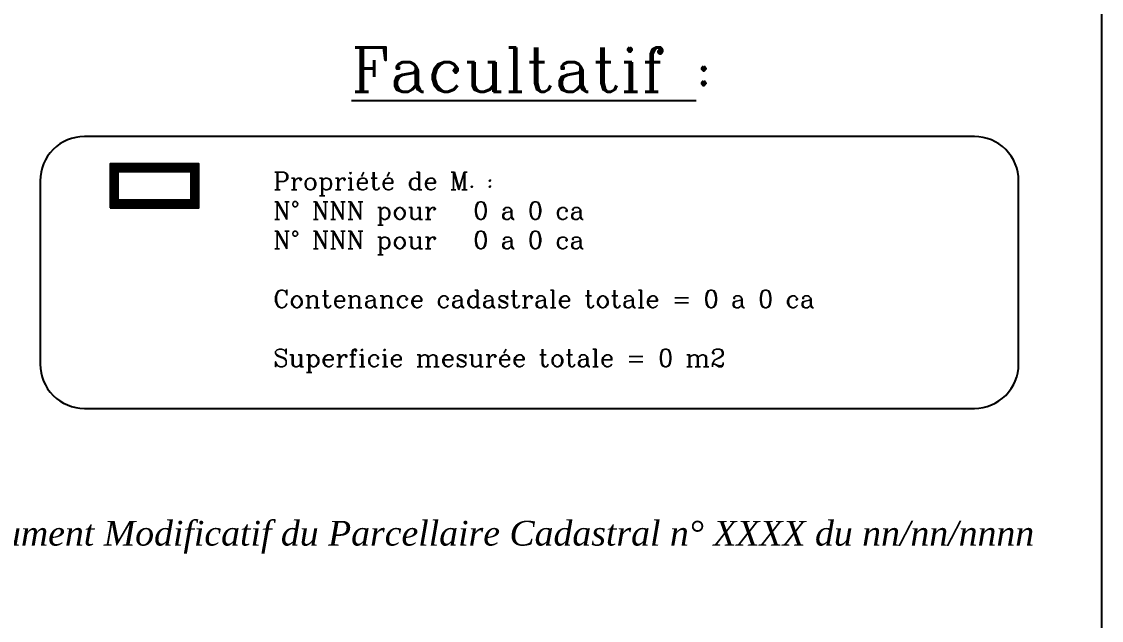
# Model space of a CAD drawing. Header units: millimetres. Extents: x -1573 to 210, y -360 to 557.
# Drawn here: x -518.7 to -396.5, y 67.7 to 135.5 of the extents above; entities that cross this region are included whole.
import ezdxf

# ---------------------------------------------------------------- set-up
doc = ezdxf.new("R2010")
doc.units = ezdxf.units.MM
doc.header["$LTSCALE"] = 2
doc.layers.add('Légende Bornage', color=7, linetype='Continuous')
doc.layers.add('Titre', color=7, linetype='Continuous')
doc.styles.add('bornage', font='romanc.shx', dxfattribs={"height": 0.32})
doc.styles.add('CARTOUCHE', font='timesi.ttf', dxfattribs={"height": 1})

msp = doc.modelspace()

# ---------------------------------------------------------------- linework, layer by layer
at = {"layer": 'Légende Bornage', "flags": 128}
msp.add_lwpolyline([(-516.569, 96.726, 0.4142136), (-511.569, 91.726), (-410.85, 91.727, 0.4142136), (-405.85, 96.727), (-405.85, 117.476, 0.4142136), (-410.85, 122.476), (-511.569, 122.476, 0.4142136), (-516.569, 117.476), (-516.569, 96.723)], format="xyb", dxfattribs=at)
at = {"layer": 'Légende Bornage', "color": 51, "const_width": 1}
msp.add_lwpolyline([(-508.131, 114.892), (-499.131, 114.892), (-499.131, 118.892), (-508.131, 118.892)], close=True, dxfattribs=at)
at = {"layer": 'Légende Bornage', "color": 1}
msp.add_lwpolyline([(-508.631, 114.392), (-498.631, 114.392), (-498.631, 119.392), (-508.631, 119.392)], close=True, dxfattribs=at)
at = {"layer": 'Titre', "color": 7}
msp.add_lwpolyline([(-606.483, 297), (-396.483, 297), (-396.483, 0), (-606.483, 0), (-606.483, 297)], dxfattribs=at)

# ---------------------------------------------------------------- texts
at = {"layer": 'Légende Bornage', "color": 1, "insert": (-481.338, 132.547), "char_height": 5, "width": 52.63159, "attachment_point": 1, "style": 'bornage'}
msp.add_mtext('{\\LFacultatif} :', dxfattribs=at)
at = {"layer": 'Légende Bornage', "insert": (-490.186, 118.439), "char_height": 2, "width": 79.29587, "attachment_point": 1, "style": 'bornage'}
msp.add_mtext('Propriété de M. :\\PN° NNN pour   0 a 0 ca\\PN° NNN pour   0 a 0 ca\\P\\PContenance cadastrale totale = 0 a 0 ca\\P\\PSuperficie mesurée totale = 0 m2', dxfattribs=at)
at = {"layer": 'Titre', "style": 'CARTOUCHE', "width": 1.01}
msp.add_text('Application du Document Modificatif du Parcellaire Cadastral n° XXXX du nn/nn/nnnn', height=2.8, rotation=0.00004, dxfattribs=at).set_placement((-554.335, 76.198))

doc.saveas('drawing.dxf')
